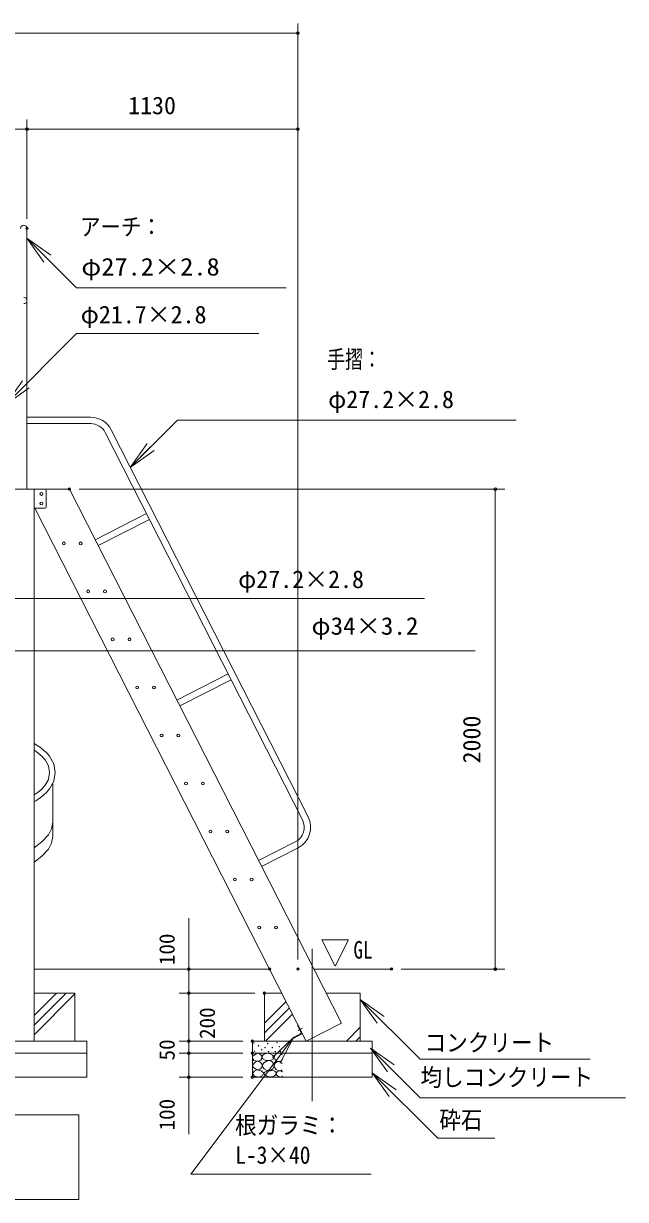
# Model space of a CAD drawing. Units: millimetres at full size, sheet at 1:20; details may follow other scales. Extents: x 10 to 16810, y -526 to 12449.
# Drawn here: x 4348 to 6858, y 2129 to 7029 of the extents above; entities that cross this region are included whole.
import ezdxf
from ezdxf.enums import TextEntityAlignment as Align

# ---------------------------------------------------------------- set-up
doc = ezdxf.new("R2010")
doc.units = ezdxf.units.MM
doc.header["$LTSCALE"] = 20
doc.header["$PDMODE"] = 32
doc.header["$PDSIZE"] = 10
for name, pattern in [('USER1', [19.05, 12.7, -6.35]), ('USER2', [50.8, 31.75, -6.35, 6.35, -6.35]), ('USER4', [9.525, 6.35, -3.175])]:
    doc.linetypes.add(name, pattern=pattern)
doc.layers.add('0_2', color=7, linetype='Continuous')
for name, color, linetype, lineweight in [('LY_10', 7, 'Continuous', 0), ('LY_11', 7, 'Continuous', 0), ('LY_6', 7, 'USER1', 0), ('LY_7', 7, 'Continuous', 0), ('LY_9', 7, 'USER2', 0)]:
    doc.layers.add(name, color=color, linetype=linetype, lineweight=lineweight)
doc.styles.add('ＭＳ ゴシック', font='')
doc.styles.get('ＭＳ ゴシック').set_extended_font_data('MS Gothic')

# ---------------------------------------------------------------- blocks, each defined once
blk = doc.blocks.new('-002-MS_3')
at = {"color": 7, "linetype": 'Continuous', "lineweight": 0}
for p, q in [((22.45, 99.4), (15.99, 96.86)), ((29.91, 96.94), (22.45, 99.4)), ((56.97, 98.88), (51.33, 96.79)), ((61.87, 99.49), (56.97, 98.88)), ((73.64, 97.86), (61.87, 99.49)), ((107.89, 99.64), (102.27, 97.95)), ((116.57, 98.15), (107.89, 99.64)), ((125, 93.3), (116.57, 98.15)), ((3.92, 89.34), (0.27, 83.88)), ((0.27, 83.88), (1.28, 76.29)), ((2.69, 52.66), (0.27, 45.85)), ((1.28, 76.29), (6.29, 69.94)), ((9.14, 59.48), (2.69, 52.66)), ((9.77, 93.38), (3.92, 89.34)), ((6.29, 69.94), (13.15, 67.35)), ((14.58, 63.66), (9.14, 59.48)), ((15.99, 96.86), (9.77, 93.38)), ((13.15, 67.35), (20.86, 67.08)), ((19.91, 66.45), (14.58, 63.66)), ((31.08, 63.24), (19.91, 66.45)), ((20.86, 67.08), (28.48, 67.69)), ((28.48, 67.69), (34.81, 70.25)), ((36.07, 92.11), (29.91, 96.94)), ((39.24, 55.99), (31.08, 63.24)), ((34.81, 70.25), (38.56, 75.54)), ((39.03, 87.18), (36.07, 92.11)), ((38.56, 75.54), (39.88, 81.98)), ((39.88, 81.98), (39.03, 87.18)), ((40.76, 47.48), (39.24, 55.99)), ((43.36, 91), (39.71, 84.09)), ((39.71, 84.09), (40.58, 80.12)), ((40.58, 80.12), (44.3, 75.71)), ((47.31, 59.54), (41.33, 48.68)), ((51.33, 96.79), (43.36, 91)), ((44.3, 75.71), (53.79, 70.93)), ((61.06, 67.6), (47.31, 59.54)), ((53.79, 70.93), (63.76, 69.49)), ((72.24, 68.87), (61.06, 67.6)), ((63.76, 69.49), (71.12, 69.32)), ((71.12, 69.32), (78.63, 70.84)), ((81.06, 65.44), (72.24, 68.87)), ((84.31, 91.65), (73.64, 97.86)), ((78.63, 70.84), (86.23, 75.46)), ((87.97, 57.29), (81.06, 65.44)), ((89.01, 86.31), (84.31, 91.65)), ((86.23, 75.46), (89.98, 81.65)), ((90.25, 46.52), (87.97, 57.29)), ((89.98, 81.65), (89.01, 86.31)), ((92.65, 88.94), (90.78, 82.21)), ((90.78, 82.21), (94.45, 73.44)), ((92.41, 54.25), (90.78, 47.04)), ((96.8, 60.03), (92.41, 54.25)), ((97.12, 94.25), (92.65, 88.94)), ((94.45, 73.44), (102.5, 67)), ((102.77, 63.87), (96.8, 60.03)), ((102.27, 97.95), (97.12, 94.25)), ((102.5, 67), (110.8, 64.62)), ((109.47, 65.1), (102.77, 63.87)), ((117.54, 62.64), (109.47, 65.1)), ((110.8, 64.62), (118.03, 65.73)), ((124.68, 57.18), (117.54, 62.64)), ((118.03, 65.73), (122.08, 69.11)), ((122.08, 69.11), (125, 73.65)), ((0.27, 45.85), (3.9, 41.03)), ((7.78, 24.5), (0.96, 15.68)), ((0.96, 15.68), (9.45, 4.41)), ((3.9, 41.03), (10.41, 36.67)), ((19.09, 30.52), (7.78, 24.5)), ((9.45, 4.41), (27.89, 0.3)), ((10.41, 36.67), (17.05, 32.38)), ((17.05, 32.38), (23.72, 30.33)), ((36.88, 25.89), (19.09, 30.52)), ((23.72, 30.33), (31.36, 32.78)), ((27.89, 0.3), (42.24, 6.41)), ((31.36, 32.78), (37.66, 39.2)), ((47.66, 16.78), (36.88, 25.89)), ((37.66, 39.2), (40.76, 47.48)), ((41.33, 48.68), (43.97, 41.48)), ((42.24, 6.41), (47.66, 16.78)), ((43.97, 41.48), (49.17, 35.16)), ((51.59, 21.5), (47.28, 16.1)), ((47.28, 16.1), (49.96, 11.42)), ((49.17, 35.16), (61.76, 28.31)), ((49.96, 11.42), (55.93, 6.91)), ((60.52, 25.56), (51.59, 21.5)), ((55.93, 6.91), (62.4, 3.07)), ((68.66, 27), (60.52, 25.56)), ((61.76, 28.31), (75.12, 27.32)), ((62.4, 3.07), (69.71, 0.69)), ((76.2, 26.37), (68.66, 27)), ((69.71, 0.69), (81.56, 0.93)), ((75.12, 27.32), (85.4, 34.78)), ((85.1, 27.83), (76.2, 26.37)), ((81.56, 0.93), (91.88, 5.02)), ((93.5, 25.29), (85.1, 27.83)), ((85.4, 34.78), (90.25, 46.52)), ((90.78, 47.04), (93.44, 38.43)), ((91.88, 5.02), (96.58, 9.83)), ((93.44, 38.43), (99.65, 31.51)), ((97.57, 20.71), (93.5, 25.29)), ((96.58, 9.83), (98.63, 15.56)), ((98.63, 15.56), (97.57, 20.71)), ((102.98, 22.43), (98.7, 15.67)), ((98.7, 15.67), (99.31, 12)), ((99.31, 12), (102.19, 7.75)), ((99.65, 31.51), (107.29, 27.64)), ((102.19, 7.75), (109.35, 2.28)), ((111.69, 26.76), (102.98, 22.43)), ((107.29, 27.64), (114.86, 26.76)), ((109.35, 2.28), (116.76, 0.46)), ((118.98, 25.96), (111.69, 26.76)), ((114.86, 26.76), (120.01, 28.2)), ((116.76, 0.46), (121.06, 1.51)), ((125, 22.64), (118.98, 25.96)), ((120.01, 28.2), (124.68, 30.88)), ((121.06, 1.51), (125, 3.63))]:
    blk.add_line(p, q, dxfattribs=at)
for centre in [(6.61, 142.18), (9.77, 107.32), (25.62, 130.77), (38.61, 113.98), (52.55, 123.48), (63.96, 139.96), (67.44, 106.37), (83.5, 123.55), (95.12, 106.52), (102.42, 144.09), (112.42, 127.06), (117.28, 105.98)]:
    blk.add_circle(centre, 1, dxfattribs=at)
blk = doc.blocks.new('-011-_DOTSMALL')
at = {"color": 7, "linetype": 'Continuous', "lineweight": 0}
blk.add_circle((0, 0), 0.0625, dxfattribs=at)
blk.add_circle((0, 0), 0.0625, dxfattribs=at)
blk = doc.blocks.new('-007-_OPEN')
at = {"color": 7, "linetype": 'Continuous', "lineweight": 0}
for p, q in [((-1, 0.1667), (0, 0)), ((0, 0), (-1, -0.1667)), ((0, 0), (-1, 0))]:
    blk.add_line(p, q, dxfattribs=at)

msp = doc.modelspace()

# ---------------------------------------------------------------- linework, layer by layer
at = {"layer": 'LY_10'}
for p, q in [((4362.35, 6134.18), (4569.37, 5927.16)), ((4569.37, 5927.16), (5443.51, 5927.16)), ((4273.2, 5440.63), (4569.37, 5736.81)), ((4569.37, 5736.81), (5329.73, 5736.81)), ((4793.23, 5179.66), (4989.58, 5376.01)), ((4989.58, 5376.01), (6402.27, 5376.01)), ((4022.76, 4633.89), (6019.52, 4633.89)), ((5592.57, 3210.58), (5703.34, 3210.58)), ((5592.57, 3210.58), (5647.95, 3100.87)), ((5703.34, 3210.58), (5647.95, 3100.87)), ((5752.34, 2962.95), (6001.88, 2713.41)), ((5473.95, 2804.67), (5046.09, 2234.92)), ((5794.85, 2760.29), (6001.88, 2553.27)), ((6001.88, 2713.41), (6711.62, 2713.41)), ((5802.34, 2656.92), (6075.27, 2383.99)), ((6001.88, 2553.27), (6858.31, 2553.27)), ((6075.27, 2383.99), (6313.33, 2383.99)), ((5046.09, 2234.92), (5797.55, 2234.92))]:
    msp.add_line(p, q, dxfattribs=at)
at = {"layer": 'LY_11'}
for p, q in [((4392.5, 2855.57), (4525.89, 2988.97)), ((4392.5, 2895.35), (4486.12, 2988.97)), ((4392.5, 2815.8), (4562.35, 2985.65))]:
    msp.add_line(p, q, dxfattribs=at)
at = {"layer": 'LY_11', "color": 2, "lineweight": 18}
for p, q in [((5352.34, 2863.44), (5443.14, 2954.24)), ((5352.34, 2823.66), (5456.57, 2927.89)), ((5357.31, 2788.86), (5469.99, 2901.54)), ((5694.33, 2788.86), (5752.34, 2846.87)), ((5734.1, 2788.86), (5752.34, 2807.09))]:
    msp.add_line(p, q, dxfattribs=at)
at = {"layer": 'LY_6'}
for p, q in [((4465.28, 3673.37), (4470.05, 3701.47)), ((4424.15, 3619.19), (4451.5, 3648.42)), ((4451.5, 3648.42), (4465.28, 3673.37)), ((4392.5, 3594.67), (4424.15, 3619.19))]:
    msp.add_line(p, q, dxfattribs=at)
at = {"layer": 'LY_7', "lineweight": 18}
for p, q in [((5492.35, 6628.97), (5492.35, 7028.97)), ((2042.35, 6988.97), (5492.35, 6988.97)), ((4362.35, 6215.37), (4362.35, 6628.97)), ((5492.35, 3128.97), (5492.35, 6628.97)), ((3262.35, 6588.97), (4362.35, 6588.97)), ((4362.35, 6588.97), (5492.35, 6588.97)), ((4579.56, 5088.97), (6355.35, 5088.97)), ((6315.35, 5088.97), (6315.35, 3088.97)), ((4068.31, 4415.27), (6231.36, 4415.27)), ((5037.66, 3088.97), (5037.66, 3301.73)), ((5037.66, 2988.86), (5037.66, 3088.97)), ((5922.57, 3088.97), (6355.35, 3088.97)), ((5312.34, 2988.86), (4997.66, 2988.86)), ((5037.66, 2788.86), (5037.66, 2988.86)), ((5262.34, 2788.86), (4997.66, 2788.86)), ((5037.66, 2738.86), (5037.66, 2788.86)), ((5262.34, 2738.86), (4997.66, 2738.86)), ((5037.66, 2638.86), (5037.66, 2738.86)), ((5037.66, 2693.46), (5037.66, 2738.86)), ((5262.34, 2638.86), (4997.66, 2638.86)), ((5037.66, 2401.71), (5037.66, 2638.86)), ((4578.45, 2481.2), (2666.45, 2481.2)), ((4578.45, 2129.2), (4578.45, 2481.2)), ((2666.45, 2129.2), (4578.45, 2129.2))]:
    msp.add_line(p, q, dxfattribs=at)
at = {"layer": 'LY_7'}
for p, q in [((4362.35, 6175.37), (4362.35, 5088.97)), ((4392.5, 5388.97), (4362.35, 5388.97)), ((4392.5, 5361.77), (4362.35, 5361.77)), ((4627.76, 5388.97), (4392.5, 5388.97)), ((4392.5, 5361.77), (4628.25, 5361.77)), ((4688.84, 5324.64), (5511.02, 3711.01)), ((4713.29, 5336.55), (5534.89, 3724.07)), ((3262.35, 5088.97), (4392.5, 5088.97)), ((4392.5, 5008.97), (4392.5, 5088.97)), ((4392.5, 5008.97), (4392.5, 5088.97)), ((4392.5, 5088.97), (4539.56, 5088.97)), ((4392.5, 5088.97), (4392.5, 2788.97)), ((4442.5, 5083.97), (4442.5, 5013.97)), ((4539.56, 5088.97), (5673.42, 2863.65)), ((4392.5, 5008.97), (4437.5, 5008.97)), ((4395.7, 5008.97), (5526.84, 2788.97)), ((4647.06, 4877.98), (4860.91, 4986.93)), ((4659.41, 4853.74), (4873.25, 4962.7)), ((4987.56, 4209.72), (5201.4, 4318.68)), ((4999.91, 4185.49), (5213.75, 4294.44)), ((4431.93, 3968.13), (4425.7, 3975.12)), ((4449.29, 3984.3), (4441.79, 3992.61)), ((4456.44, 3975.69), (4449.29, 3984.3)), ((4474.05, 3943.79), (4456.44, 3975.69)), ((4437.9, 3960.92), (4431.93, 3968.13)), ((4451.68, 3935.97), (4437.9, 3960.92)), ((4456.45, 3907.87), (4451.68, 3935.97)), ((4480.15, 3907.87), (4474.05, 3943.79)), ((4437.9, 3854.82), (4451.68, 3879.77)), ((4451.68, 3879.77), (4456.45, 3907.87)), ((4456.44, 3840.05), (4474.05, 3871.94)), ((4474.05, 3871.94), (4480.15, 3907.87)), ((4425.7, 3840.62), (4431.93, 3847.6)), ((4431.93, 3847.6), (4437.9, 3854.82)), ((4441.79, 3823.12), (4449.29, 3831.43)), ((4449.29, 3831.43), (4456.44, 3840.05)), ((4470.05, 3641.47), (4470.05, 3861.7)), ((4465.28, 3613.37), (4470.05, 3641.47)), ((4424.15, 3559.19), (4451.5, 3588.42)), ((4451.5, 3588.42), (4465.28, 3613.37)), ((5328.05, 3541.47), (5481.3, 3619.55)), ((5340.4, 3517.23), (5492.94, 3594.95)), ((4392.5, 3534.67), (4424.15, 3559.19)), ((5373.99, 3088.97), (4392.5, 3088.97)), ((5558.61, 3088.97), (5882.57, 3088.97)), ((4392.5, 2988.97), (4562.35, 2988.97)), ((4562.35, 2988.97), (4562.35, 2788.97)), ((5352.34, 2988.86), (5425.51, 2988.86)), ((5352.34, 2988.86), (5352.34, 2788.86)), ((5610.13, 2988.86), (5752.34, 2988.86)), ((5752.34, 2988.86), (5752.34, 2788.86)), ((5492.8, 2855.79), (5490.12, 2854.43)), ((5490.12, 2854.43), (5505.56, 2824.14)), ((5526.84, 2788.97), (5673.42, 2863.65)), ((5504.25, 2820.1), (5473.95, 2804.67)), ((5473.95, 2804.67), (5475.31, 2801.99)), ((5510.95, 2820.15), (5475.31, 2801.99)), ((4612.35, 2788.97), (4079.8, 2788.97)), ((4612.35, 2788.97), (4612.35, 2638.97)), ((5302.34, 2788.86), (5302.34, 2638.86)), ((5802.34, 2788.86), (5302.34, 2788.86)), ((5802.34, 2788.86), (5802.34, 2638.86)), ((4612.35, 2738.97), (4079.8, 2738.97)), ((5802.34, 2738.86), (5302.34, 2738.86)), ((4612.35, 2638.97), (4079.8, 2638.97)), ((5802.34, 2638.86), (5302.34, 2638.86))]:
    msp.add_line(p, q, dxfattribs=at)
at = {"layer": 'LY_7', "color": 4, "linetype": 'USER4', "lineweight": 18}
msp.add_line((4539.56, 5088.97), (4536.71, 5087.51), dxfattribs=at)
at = {"layer": 'LY_7', "color": 1, "linetype": 'USER2', "lineweight": 18}
msp.add_line((5510.96, 2842.6), (5492.96, 2833.43), dxfattribs=at)
at = {"layer": 'LY_7'}
for centre in [(4422.5, 5068.97), (4422.5, 5028.97), (4516.01, 4862.67), (4586.01, 4862.67), (4617.75, 4662.68), (4687.75, 4662.68), (4719.74, 4462.68), (4789.74, 4462.68), (4821.73, 4262.67), (4891.73, 4262.67), (4923.72, 4062.67), (4993.72, 4062.67), (5025.54, 3862.67), (5095.54, 3862.67), (5127.54, 3662.48), (5197.54, 3662.48), (5229.45, 3462.48), (5299.45, 3462.48), (5331.26, 3262.67), (5401.26, 3262.67)]:
    msp.add_circle(centre, 6, dxfattribs=at)
for centre, radius, start, end in [((4348.75, 6175.37), 13.6, 0, 180), ((4348.75, 5875.37), 13.6, 270, 90), ((4627.76, 5292.97), 96, 27, 90), ((4628.25, 5293.77), 68, 27, 90), ((4437.5, 5083.97), 5, 0, 90), ((4437.5, 5013.97), 5, 270, 0), ((4254.85, 3790.66), 275.19, 47.19204, 59.9872), ((4254.85, 3790.66), 251.42, 47.19204, 56.80537), ((4254.85, 4025.07), 251.42, 303.19463, 312.80796), ((4254.85, 4025.07), 275.19, 300.0128, 312.80796), ((5449.36, 3680.49), 96, 297, 27), ((5450.43, 3680.14), 68, 297, 27), ((5502.88, 2822.77), 3, 297, 27)]:
    msp.add_arc(centre, radius, start, end, dxfattribs=at)
for p in [(5492.35, 6988.97), (4362.35, 6588.97), (4362.35, 6588.97), (5492.35, 6588.97), (5492.35, 6588.97), (4362.35, 6175.37), (4539.56, 5088.97), (5037.66, 3088.97), (5373.99, 3088.97), (5492.35, 3088.97), (5882.57, 3088.97), (6315.35, 3088.97), (5037.66, 2988.86), (5037.66, 2988.86), (5352.34, 2988.86), (5037.66, 2788.86), (5037.66, 2788.86), (5302.34, 2788.86), (5037.66, 2738.86), (5037.66, 2738.86), (5302.34, 2738.86), (5302.34, 2638.86)]:
    msp.add_point(p, dxfattribs=at)
at = {"layer": 'LY_9'}
msp.add_line((5552.34, 2538.86), (5552.34, 3288.86), dxfattribs=at)

# ---------------------------------------------------------------- block references
at = {"layer": '0_2'}
msp.add_blockref('-002-MS_3', (5302.34, 2638.86), dxfattribs=at)
at = {"layer": 'LY_10', "xscale": 120, "yscale": 120}
for p, rotation in [((4362.35, 6134.18), 135), ((4273.2, 5440.63), 225), ((4793.23, 5179.66), 225), ((5752.34, 2962.95), 135), ((5473.95, 2804.67), 53.09446), ((5794.85, 2760.29), 135), ((5802.34, 2656.92), 135)]:
    msp.add_blockref('-007-_OPEN', p, dxfattribs=dict(at, rotation=rotation))
at = {"layer": 'LY_7', "xscale": 92.8, "yscale": 92.8}
for p in [(5492.35, 6988.97), (4362.35, 6588.97), (5492.35, 6588.97)]:
    msp.add_blockref('-011-_DOTSMALL', p, dxfattribs=at)
for p, rotation in [((4362.35, 6588.97), 180), ((6315.35, 5088.97), 90), ((5037.66, 3088.97), 90), ((6315.35, 3088.97), 270), ((5037.66, 2988.86), 90), ((5037.66, 2988.86), 270), ((5037.66, 2788.86), 90), ((5037.66, 2788.86), 270), ((5037.66, 2738.86), 90), ((5037.66, 2738.86), 270), ((5037.66, 2638.86), 270)]:
    msp.add_blockref('-011-_DOTSMALL', p, dxfattribs=dict(at, rotation=rotation))

# ---------------------------------------------------------------- texts
at = {"layer": 'LY_10', "style": 'ＭＳ ゴシック'}
for s, width, p in [('アーチ：', 0.85, (4584.15, 6123.66)), ('φ27.2×2.8', 1.1, (4588.97, 5956.99)), ('手摺：', 0.75, (5613.96, 5571.21)), ('GL', 0.8, (5723.73, 3110.86)), ('コンクリート', 0.9, (6020.73, 2724.21)), ('均しコンクリート', 0.9, (6003.49, 2579.89)), ('砕石', 0.9, (6081.89, 2402.39)), ('根ガラミ：', 0.9, (5230.31, 2380)), ('L-3×40', 0.9, (5230.48, 2255.9))]:
    msp.add_text(s, height=73.31, dxfattribs=dict(at, width=width)).set_placement(p, align=Align.BOTTOM_LEFT)
for s, p in [('φ21.7×2.8', (4586.5, 5757.78)), ('φ27.2×2.8', (5618.25, 5404.54)), ('φ27.2×2.8', (5243.07, 4654.87))]:
    msp.add_text(s, height=73.31, dxfattribs=at).set_placement(p, align=Align.BOTTOM_LEFT)
at = {"layer": 'LY_7', "style": 'ＭＳ ゴシック'}
msp.add_text('1130', height=73.31, dxfattribs=at).set_placement((4784.19, 6628.97), align=Align.BOTTOM_LEFT)
at = {"layer": 'LY_7', "style": 'ＭＳ ゴシック', "width": 1.05}
msp.add_text('φ34×3.2', height=73.31, dxfattribs=at).set_placement((5548.83, 4460.27), align=Align.BOTTOM_LEFT)
at = {"layer": 'LY_7', "style": 'ＭＳ ゴシック'}
for s, height, p in [('2000', 73.31, (6275.35, 3945.9)), ('100', 64.52, (4997.66, 3105.62)), ('200', 64.52, (5165.66, 2797.92)), ('50', 64.52, (4997.66, 2708.52)), ('100', 64.52, (4997.66, 2416.8))]:
    msp.add_text(s, height=height, rotation=90, dxfattribs=at).set_placement(p, align=Align.BOTTOM_LEFT)

doc.saveas('drawing.dxf')
